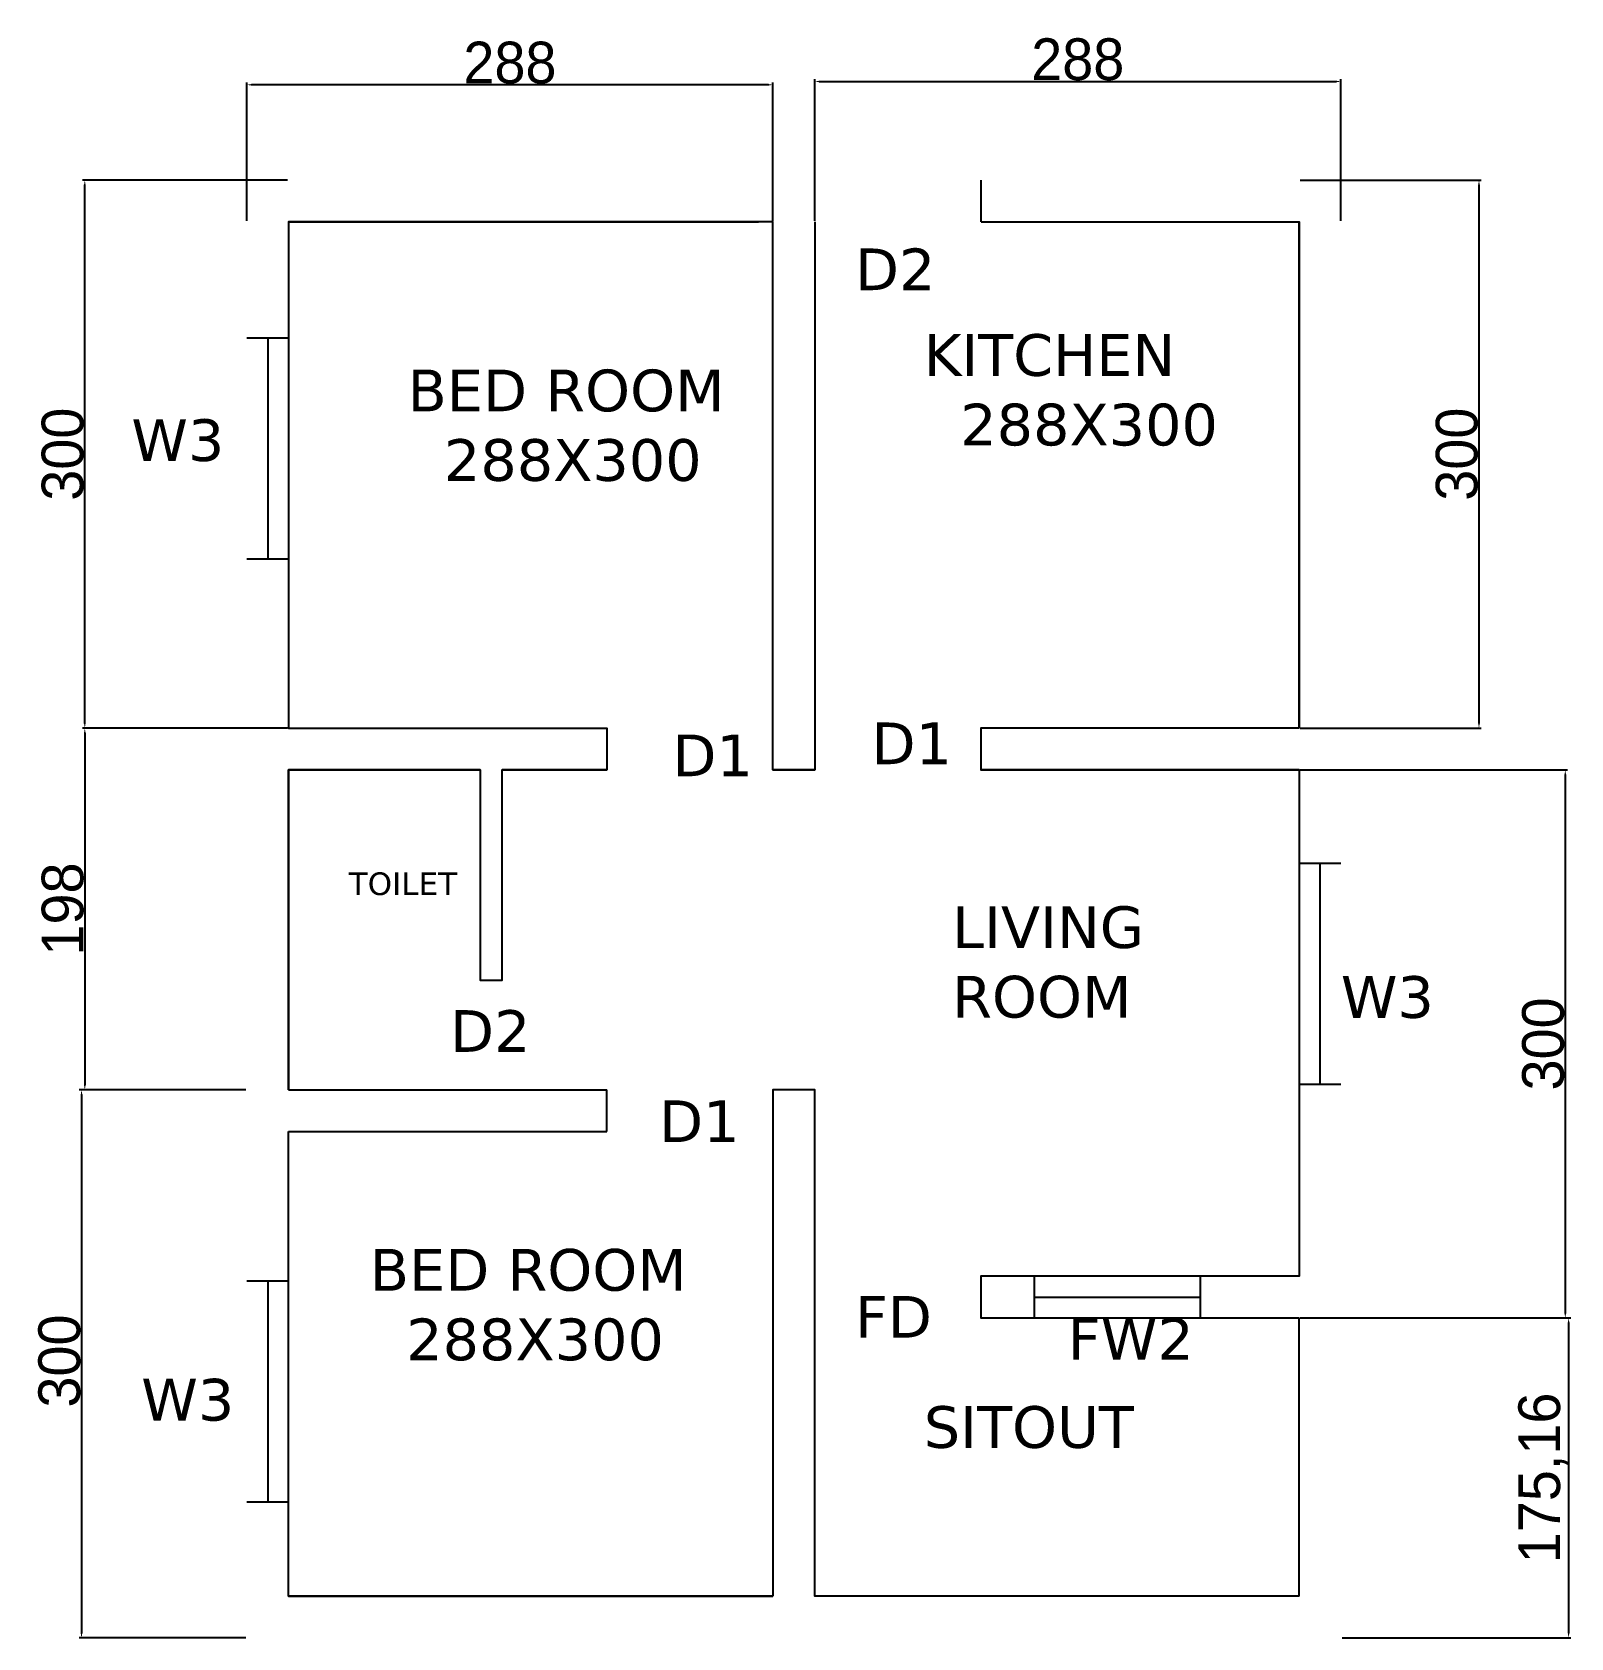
# Model space of a CAD drawing. Header units: millimetres. Extents: x -1161 to -319, y -601 to 278.
import ezdxf

# ---------------------------------------------------------------- set-up
doc = ezdxf.new("R2010")
doc.units = ezdxf.units.MM
doc.dimstyles.new('ISO-25', dxfattribs={"dimtxt": 22.84, "dimasz": 2.5, "dimexe": 1.25, "dimexo": 0.625, "dimtad": 1, "dimtxsty": 'Standard', "dimcen": 2.5, "dimadec": 0, "dimazin": 0, "dimtfac": 1, "dimtmove": 0, "dimatfit": 3, "dimfxl": 1, "dimarcsym": 0})

# ---------------------------------------------------------------- blocks, each defined once
blk = doc.blocks.new('*D1')
at = {"color": 0, "lineweight": -2, "transparency": 16777216}
for p, q in [((-1044.4, -301.36), (-1135.53, -301.36)), ((-1134.28, -303.86), (-1134.28, -598.86)), ((-1044.4, -601.36), (-1135.53, -601.36))]:
    blk.add_line(p, q, dxfattribs=at)
at = {"color": 0, "transparency": 16777216}
for points in [[(-1134.7, -303.86), (-1133.86, -303.86), (-1134.28, -301.36)], [(-1134.7, -598.86), (-1133.86, -598.86), (-1134.28, -601.36)]]:
    blk.add_solid(points, dxfattribs=at)
at = {"layer": 'Defpoints', "color": 0, "transparency": 16777216}
for p in [(-1043.78, -301.36), (-1134.28, -601.36), (-1043.78, -601.36)]:
    blk.add_point(p, dxfattribs=at)
at = {"color": 0, "transparency": 16777216, "insert": (-1146.32, -449.8), "char_height": 22.84, "attachment_point": 5, "rotation": 90}
blk.add_mtext('300', dxfattribs=at)
blk = doc.blocks.new('*D2')
at = {"color": 0, "lineweight": -2, "transparency": 16777216}
for p, q in [((-1021.56, 196.64), (-1133.71, 196.64)), ((-1132.46, -100.86), (-1132.46, 194.14)), ((-1021.56, -103.36), (-1133.71, -103.36))]:
    blk.add_line(p, q, dxfattribs=at)
at = {"color": 0, "transparency": 16777216}
for points in [[(-1132.88, 194.14), (-1132.05, 194.14), (-1132.46, 196.64)], [(-1132.88, -100.86), (-1132.05, -100.86), (-1132.46, -103.36)]]:
    blk.add_solid(points, dxfattribs=at)
at = {"layer": 'Defpoints', "color": 0, "transparency": 16777216}
for p in [(-1132.46, 196.64), (-1020.94, 196.64), (-1020.94, -103.36)]:
    blk.add_point(p, dxfattribs=at)
at = {"color": 0, "transparency": 16777216, "insert": (-1144.51, 46.64), "char_height": 22.84, "attachment_point": 5, "rotation": 90}
blk.add_mtext('300', dxfattribs=at)
blk = doc.blocks.new('*D3')
at = {"color": 0, "lineweight": -2, "transparency": 16777216}
for p, q in [((-1043.78, 174.42), (-1043.78, 250.1)), ((-758.28, 248.85), (-1041.28, 248.85)), ((-755.78, 174.42), (-755.78, 250.1))]:
    blk.add_line(p, q, dxfattribs=at)
at = {"color": 0, "transparency": 16777216}
for points in [[(-1041.28, 249.26), (-1041.28, 248.43), (-1043.78, 248.85)], [(-758.28, 249.26), (-758.28, 248.43), (-755.78, 248.85)]]:
    blk.add_solid(points, dxfattribs=at)
at = {"layer": 'Defpoints', "color": 0, "transparency": 16777216}
for p in [(-1043.78, 248.85), (-1043.78, 173.8), (-755.78, 173.8)]:
    blk.add_point(p, dxfattribs=at)
at = {"color": 0, "transparency": 16777216, "insert": (-899.78, 260.89), "char_height": 22.84, "attachment_point": 5}
blk.add_mtext('288', dxfattribs=at)
blk = doc.blocks.new('*D4')
at = {"color": 0, "lineweight": -2, "transparency": 16777216}
for p, q in [((-732.94, 174.42), (-732.94, 251.91)), ((-730.44, 250.66), (-447.44, 250.66)), ((-444.94, 174.42), (-444.94, 251.91))]:
    blk.add_line(p, q, dxfattribs=at)
at = {"color": 0, "transparency": 16777216}
for points in [[(-730.44, 251.08), (-730.44, 250.24), (-732.94, 250.66)], [(-447.44, 251.08), (-447.44, 250.24), (-444.94, 250.66)]]:
    blk.add_solid(points, dxfattribs=at)
at = {"layer": 'Defpoints', "color": 0, "transparency": 16777216}
for p in [(-444.94, 250.66), (-732.94, 173.8), (-444.94, 173.8)]:
    blk.add_point(p, dxfattribs=at)
at = {"color": 0, "transparency": 16777216, "insert": (-588.94, 262.71), "char_height": 22.84, "attachment_point": 5}
blk.add_mtext('288', dxfattribs=at)
blk = doc.blocks.new('*D5')
at = {"color": 0, "lineweight": -2, "transparency": 16777216}
for p, q in [((-467.15, 196.64), (-368.08, 196.64)), ((-369.33, 194.14), (-369.33, -100.86)), ((-467.15, -103.36), (-368.08, -103.36))]:
    blk.add_line(p, q, dxfattribs=at)
at = {"color": 0, "transparency": 16777216}
for points in [[(-369.75, 194.14), (-368.92, 194.14), (-369.33, 196.64)], [(-369.75, -100.86), (-368.92, -100.86), (-369.33, -103.36)]]:
    blk.add_solid(points, dxfattribs=at)
at = {"layer": 'Defpoints', "color": 0, "transparency": 16777216}
for p in [(-467.78, 196.64), (-467.78, -103.36), (-369.33, -103.36)]:
    blk.add_point(p, dxfattribs=at)
at = {"color": 0, "transparency": 16777216, "insert": (-381.38, 46.64), "char_height": 22.84, "attachment_point": 5, "rotation": 90}
blk.add_mtext('300', dxfattribs=at)
blk = doc.blocks.new('*D6')
at = {"color": 0, "lineweight": -2, "transparency": 16777216}
for p, q in [((-467.15, -126.2), (-320.84, -126.2)), ((-322.09, -128.7), (-322.09, -423.7)), ((-467.15, -426.2), (-320.84, -426.2))]:
    blk.add_line(p, q, dxfattribs=at)
at = {"color": 0, "transparency": 16777216}
for points in [[(-322.51, -128.7), (-321.68, -128.7), (-322.09, -126.2)], [(-322.51, -423.7), (-321.68, -423.7), (-322.09, -426.2)]]:
    blk.add_solid(points, dxfattribs=at)
at = {"layer": 'Defpoints', "color": 0, "transparency": 16777216}
for p in [(-467.78, -126.2), (-467.78, -426.2), (-322.09, -426.2)]:
    blk.add_point(p, dxfattribs=at)
at = {"color": 0, "transparency": 16777216, "insert": (-334.14, -276.2), "char_height": 22.84, "attachment_point": 5, "rotation": 90}
blk.add_mtext('300', dxfattribs=at)
blk = doc.blocks.new('*D7')
at = {"color": 0, "lineweight": -2, "transparency": 16777216}
for p, q in [((-1044.4, -103.36), (-1133.71, -103.36)), ((-1132.46, -105.86), (-1132.46, -298.86)), ((-1044.4, -301.36), (-1133.71, -301.36))]:
    blk.add_line(p, q, dxfattribs=at)
at = {"color": 0, "transparency": 16777216}
for points in [[(-1132.88, -105.86), (-1132.05, -105.86), (-1132.46, -103.36)], [(-1132.88, -298.86), (-1132.05, -298.86), (-1132.46, -301.36)]]:
    blk.add_solid(points, dxfattribs=at)
at = {"layer": 'Defpoints', "color": 0, "transparency": 16777216}
for p in [(-1043.78, -103.36), (-1132.46, -301.36), (-1043.78, -301.36)]:
    blk.add_point(p, dxfattribs=at)
at = {"color": 0, "transparency": 16777216, "insert": (-1144.51, -202.36), "char_height": 22.84, "attachment_point": 5, "rotation": 90}
blk.add_mtext('198', dxfattribs=at)
blk = doc.blocks.new('*D8')
at = {"color": 0, "lineweight": -2, "transparency": 16777216}
for p, q in [((-444.31, -426.2), (-319.03, -426.2)), ((-320.28, -428.7), (-320.28, -598.86)), ((-444.31, -601.36), (-319.03, -601.36))]:
    blk.add_line(p, q, dxfattribs=at)
at = {"color": 0, "transparency": 16777216}
for points in [[(-320.69, -428.7), (-319.86, -428.7), (-320.28, -426.2)], [(-320.69, -598.86), (-319.86, -598.86), (-320.28, -601.36)]]:
    blk.add_solid(points, dxfattribs=at)
at = {"layer": 'Defpoints', "color": 0, "transparency": 16777216}
for p in [(-444.94, -426.2), (-444.94, -601.36), (-320.28, -601.36)]:
    blk.add_point(p, dxfattribs=at)
at = {"color": 0, "transparency": 16777216, "insert": (-334.23, -513.78), "char_height": 22.84, "attachment_point": 5, "rotation": 90}
blk.add_mtext('175,16', dxfattribs=at)

msp = doc.modelspace()

# ---------------------------------------------------------------- linework, layer by layer
for p, q in [((-641.881, 173.795), (-641.881, 196.635)), ((-1020.936, 173.795), (-763.776, 173.795)), ((-641.881, 173.795), (-467.776, 173.795)), ((-1020.936, 110.166), (-1043.776, 110.166)), ((-1032.356, 110.166), (-1032.356, -10.834)), ((-1020.936, -10.834), (-1043.776, -10.834)), ((-467.776, -177.237), (-444.936, -177.237)), ((-456.356, -177.237), (-456.356, -298.237)), ((-467.776, -298.237), (-444.936, -298.237)), ((-1020.936, -301.365), (-846.776, -301.365)), ((-846.776, -324.205), (-846.776, -301.365)), ((-1020.936, -578.525), (-1020.936, -324.205)), ((-1020.936, -324.205), (-846.776, -324.205)), ((-1020.936, -578.525), (-1020.936, -324.205)), ((-1020.936, -578.525), (-1020.936, -324.205)), ((-521.893, -403.365), (-521.893, -426.205)), ((-1020.936, -406.127), (-1043.776, -406.127)), ((-1032.356, -406.127), (-1032.356, -527.127)), ((-612.893, -414.785), (-521.893, -414.785)), ((-467.776, -578.525), (-467.776, -426.205)), ((-1020.936, -527.127), (-1043.776, -527.127))]:
    msp.add_line(p, q)
for points in [[(-732.936, 173.795), (-732.936, -103.365), (-732.936, -126.205), (-755.776, -126.205), (-732.936, -126.205), (-755.776, -126.205), (-755.776, -103.365), (-755.776, 173.795), (-1020.936, 173.795), (-1020.936, -103.365), (-846.776, -103.365), (-846.776, -126.205)], [(-467.776, -103.365), (-641.936, -103.365), (-641.936, -126.205)], [(-915.986, -126.205), (-1020.936, -126.205), (-915.986, -126.205), (-915.986, -241.365), (-903.986, -241.365), (-903.986, -126.205), (-846.776, -126.205), (-903.986, -126.205)], [(-467.776, -126.205), (-641.936, -126.205), (-467.776, -126.205), (-467.776, -403.365), (-641.936, -403.365), (-641.936, -426.205), (-467.776, -426.205)], [(-467.776, -578.525), (-732.936, -578.525), (-732.936, -426.205), (-732.936, -403.365), (-732.936, -301.365), (-755.776, -301.365), (-755.776, -324.205), (-755.776, -578.525)], [(-585.322, -403.365), (-612.893, -403.365), (-612.893, -426.205)]]:
    msp.add_lwpolyline(points)
for points in [[(-467.776, -103.365), (-467.776, 173.795)], [(-1020.936, -301.365), (-1020.936, -126.205)], [(-755.776, -578.525), (-1020.936, -578.525)]]:
    msp.add_lwpolyline(points, close=True)

# ---------------------------------------------------------------- texts
at = {"attachment_point": 1}
for s, width, insert, char_height in [('{\\fVerdana|b0|i0|c0|p34;D2}', 55.08277, (-710.925, 159.254), 22.84), ('\\pxqj;{\\fVerdana|b0|i0|c0|p34;KITCHEN\\P  288X300}', 170.59228, (-673.203, 112.357), 22.84), ('\\pxqj;{\\fVerdana|b0|i0|c0|p34;BED ROOM\\P  288X300}', 170.59228, (-955.8, 92.956), 22.84), ('{\\fVerdana|b0|i0|c0|p34;W3}', 55.08277, (-1107.025, 65.765), 22.84), ('{\\fVerdana|b0|i0|c0|p34;D1}', 55.08277, (-701.841, -100.245), 22.84), ('{\\fVerdana|b0|i0|c0|p34;D1}', 55.08277, (-810.859, -106.829), 22.84), ('\\pxqj;{\\fVerdana|b0|i0|c0|p34;TOILET}', 170.59228, (-988.039, -182.302), 12.4), ('\\pxqj;{\\fVerdana|b0|i0|c0|p34;LIVING ROOM}', 170.59228, (-657.695, -200.861), 22.84), ('{\\fVerdana|b0|i0|c0|p34;W3}', 55.08277, (-444.936, -239.1), 22.84), ('{\\fVerdana|b0|i0|c0|p34;D2}', 55.08277, (-932.596, -257.722), 22.84), ('{\\fVerdana|b0|i0|c0|p34;D1}', 55.08277, (-818.127, -307.117), 22.84), ('\\pxqj;{\\fVerdana|b0|i0|c0|p34;BED ROOM\\P  288X300}', 170.59228, (-976.478, -388.447), 22.84), ('{\\fVerdana|b0|i0|c0|p34;FD}', 55.08277, (-710.925, -414.183), 22.84), ('{\\fVerdana|b0|i0|c0|p34;FW2}', 55.08277, (-594.376, -426.205), 22.84), ('{\\fVerdana|b0|i0|c0|p34;W3}', 55.08277, (-1101.574, -459.55), 22.84), ('\\pxqj;{\\fVerdana|b0|i0|c0|p34;SITOUT}', 170.59228, (-673.203, -474.496), 22.84)]:
    msp.add_mtext_dynamic_manual_height_columns(s, width=width, gutter_width=12.5, heights=[0], dxfattribs=dict(at, insert=insert, char_height=char_height))

# ---------------------------------------------------------------- dimensions: what is measured, and where the dimension line sits
for base, p1, p2, picture, middle in [((-1043.776, 248.847), (-755.776, 173.795), (-1043.776, 173.795), '*D3', (-899.776, 260.892)), ((-444.936, 250.661), (-732.936, 173.795), (-444.936, 173.795), '*D4', (-588.936, 262.706))]:
    dim = msp.add_linear_dim(base=base, p1=p1, p2=p2, dimstyle='ISO-25')
    dim.commit()
    dim.dimension.update_dxf_attribs({"geometry": picture, "text_midpoint": middle})
for base, p1, p2, picture, middle in [((-1132.463, 196.635), (-1020.936, -103.365), (-1020.936, 196.635), '*D2', (-1144.508, 46.635)), ((-369.335, -103.365), (-467.776, 196.635), (-467.776, -103.365), '*D5', (-381.38, 46.635)), ((-1132.463, -301.365), (-1043.776, -103.365), (-1043.776, -301.365), '*D7', (-1144.508, -202.365)), ((-322.094, -426.205), (-467.776, -126.205), (-467.776, -426.205), '*D6', (-334.139, -276.205)), ((-320.277, -601.365), (-444.936, -426.205), (-444.936, -601.365), '*D8', (-334.225, -513.785))]:
    dim = msp.add_linear_dim(base=base, p1=p1, p2=p2, angle=90, dimstyle='ISO-25')
    dim.commit()
    dim.dimension.update_dxf_attribs({"geometry": picture, "text_midpoint": middle})
dim = msp.add_linear_dim(base=(-1134.28, -601.365), p1=(-1043.776, -301.365), p2=(-1043.776, -601.365), angle=90, dimstyle='ISO-25')
dim.commit()
dim.dimension.update_dxf_attribs({"geometry": '*D1', "text_midpoint": (-1134.28, -449.802), "dimtype": 160})

doc.saveas('drawing.dxf')
